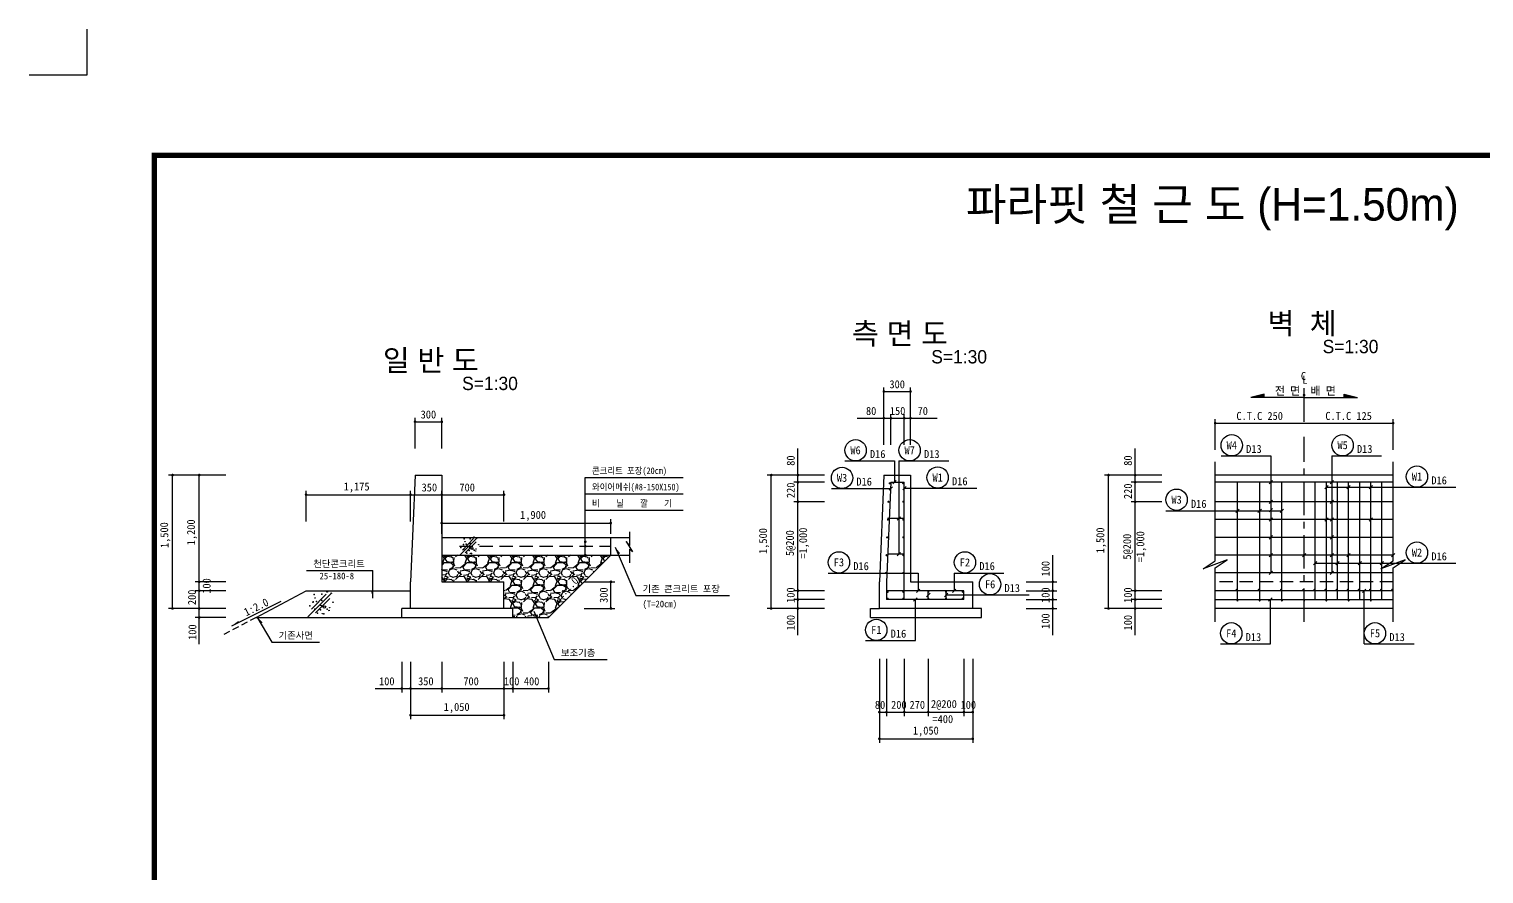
# Model space of a CAD drawing. Header units: millimetres. Extents: x 381 to 2337, y -50 to 586.
# Drawn here: x 1459 to 2004, y 269 to 586 of the extents above; entities that cross this region are included whole.
import ezdxf
from ezdxf.enums import TextEntityAlignment as Align

# ---------------------------------------------------------------- set-up
doc = ezdxf.new("R2010")
doc.units = ezdxf.units.MM
doc.header["$LTSCALE"] = 10
for name, pattern in [('CENTER', [2, 1.25, -0.25, 0.25, -0.25]), ('DASHED', [0.75, 0.5, -0.25]), ('HIDDEN', [0.375, 0.25, -0.125])]:
    doc.linetypes.add(name, pattern=pattern)
for name, color, linetype in [('2%구배', 4, 'Continuous'), ('box', 7, 'Continuous'), ('C', 1, 'CENTER'), ('dimension', 1, 'Continuous'), ('REBAR', 6, 'Continuous'), ('t03', 7, 'Continuous'), ('t08', 7, 'Continuous'), ('T25', 7, 'Continuous'), ('t30', 7, 'Continuous'), ('TITLE', 7, 'Continuous'), ('계획제방', 4, 'Continuous'), ('구조물', 7, 'Continuous'), ('지시선', 1, 'Continuous'), ('철근지시선', 1, 'Continuous'), ('치수선', 1, 'Continuous')]:
    doc.layers.add(name, color=color, linetype=linetype)
doc.styles.add('HY헤드라인M', font='H2HDRM.TTF')
doc.styles.add('title', font='H2HDRM.TTF')
doc.styles.add('돋움체', font='DotumChe.ttf')

# ---------------------------------------------------------------- blocks, each defined once
blk = doc.blocks.new('dm')
at = {"layer": 'dimension'}
blk.add_line((-10, 0), (1.5, 0), dxfattribs=at)
at = {"layer": 'dimension', "const_width": 0.5}
blk.add_lwpolyline([(0, -0.25, 1), (0, 0.25, 1)], format="xyb", close=True, dxfattribs=at)
blk = doc.blocks.new('dmblk')
at = {"layer": 'dimension', "const_width": 0.5}
blk.add_lwpolyline([(-0.25, 0, 1), (0.25, 0, 1)], format="xyb", close=True, dxfattribs=at)
blk = doc.blocks.new('arw1')
at = {"color": 1}
blk.add_solid([(0, 0), (2.9, 0.78), (2.9, 0)], dxfattribs=at)
blk = doc.blocks.new('conc')
at = {"color": 1}
for p, q in [((3.17, 3.28), (-3.32, -3.27)), ((1.74, 2.97), (-2.43, -1.34)), ((2.72, 1.72), (-1.33, -2.3))]:
    blk.add_line(p, q, dxfattribs=at)
for centre, radius in [((-2.05, 0.64), 0.0737), ((-1.45, 1.86), 0.0737), ((1.98, 3.56), 0.0737), ((3.14, 3.22), 0.0737), ((3.65, 0.67), 0.0737), ((-3.35, -3.33), 0.0737), ((0.22, -0.24), 0.0737), ((0.59, -2.59), 0.0737), ((1.19, -0.69), 0.368), ((2.52, -1.66), 0.0737), ((2.69, -0.89), 0.0737)]:
    blk.add_circle(centre, radius, dxfattribs=at)
for p in [(-2.04, 0.76), (-1.7, 2.85), (-1.02, 0.84), (0.45, 2.91), (0.48, 1.18), (-2.98, -0.32), (-1.56, -1.31), (-0.77, -2.47), (0.08, -1.45), (1.05, -2.59), (1.95, -1.31)]:
    blk.add_point(p, dxfattribs=at)

msp = doc.modelspace()

# ---------------------------------------------------------------- hatches: boundary and pattern name
at = {"layer": '구조물'}
h = msp.add_hatch(dxfattribs=at)
h.set_pattern_fill('GRAVEL', color=1, scale=0.333333, style=0)
h.set_pattern_definition([(228.0128, (-1077.2164, 754.83044), (-67.73339089, -76.20009363), [1.13907, -112.768333]), (184.9697, (-1077.9784, 753.98377), (101.600164354, 8.46660692), [1.954683, -193.513333]), (132.5104, (-1079.9257, 753.81444), (84.66660506, -93.13342431), [1.378273, -136.449]), (267.2737, (-1083.22772, 751.69777), (8.4666299, 169.333278845), [1.780017, -176.221333]), (292.8337, (-1083.3124, 749.91977), (-42.33345352, 101.600057767), [1.745447, -172.799333]), (357.2737, (-1082.63506, 748.3111), (-169.333278845, 8.4666299), [1.780017, -176.221333]), (37.6942, (-1080.85706, 748.22644), (-110.066736204, -84.66659119), [2.35398, -233.043667]), (72.2553, (-1078.9944, 749.66577), (59.26678522, 186.266720687), [2.2224, -220.017667]), (121.4296, (-1078.31706, 751.78244), (-67.733350784, 110.0665372), [1.786043, -176.818333]), (175.2364, (-1079.2484, 753.30644), (93.13326018, -8.46658721), [2.039043, -99.913]), (222.3974, (-1081.2804, 753.47577), (-101.600003057, -93.13321217), [2.636927, -261.056]), (138.8141, (-1074.8457, 751.6131), (-59.26662891, 50.79992186), [0.900017, -89.102]), (171.4692, (-1075.52306, 752.20577), (110.06649865, -16.933376), [1.712273, -169.515333]), (225, (-1077.2164, 752.46), (-2e-15, -8.466661), [1.197363, -10.7763]), (203.1986, (-1077.8091, 753.4758), (42.3334761, 16.9334076), [0.644803, -63.835333]), (291.8014, (-1078.4017, 753.2218), (-8.4666726, 25.4000164), [0.911887, -44.682667]), (30.9638, (-1078.063, 752.3751), (25.3999732, 16.9333465), [1.481067, -47.887667]), (161.5651, (-1076.793, 753.137), (16.933341, -8.466654), [1.070957, -25.703]), (16.3895, (-1083.3124, 753.22177), (84.66671338, 25.39994717), [1.500293, -148.529333]), (70.3462, (-1081.87306, 753.6451), (-33.8665723, -93.13320163), [1.258663, -124.607333]), (293.1986, (-1076.7931, 754.8304), (-16.9334076, 42.3334761), [1.2896, -63.190667]), (343.6105, (-1076.28506, 753.6451), (-84.66671338, 25.39994717), [1.500293, -148.529333]), (339.444, (-1083.3124, 747.9724), (-42.33338588, 16.9333128), [1.446783, -70.892333]), (294.7751, (-1081.9577, 747.46444), (-42.33323468, 93.13329009), [1.21224, -120.012]), (66.8014, (-1076.7084, 746.3638), (16.9334076, 42.3334761), [1.2896, -63.190667]), (17.354, (-1076.2004, 747.5491), (-110.06667261, -33.866615585), [1.419277, -140.508]), (69.444, (-1080.8571, 746.3638), (-16.9333128, -42.33338588), [0.723393, -71.616]), (101.3099, (-1077.2164, 746.3638), (-8.4666249, 33.8665582), [0.431717, -42.74]), (165.9638, (-1077.301, 746.7871), (25.4000178, -8.466652), [1.745447, -33.1635]), (186.009, (-1078.9944, 747.21044), (84.666541815, 8.466646895), [1.617557, -160.138]), (303.6901, (-1078.063, 751.613), (-8.4666696, 16.933317), [1.22108, -29.305933]), (353.1572, (-1077.38572, 750.5971), (143.933392855, -16.933409172), [2.131857, -211.053333]), (60.9454, (-1075.26906, 750.3431), (-33.86658789, -59.26652537), [0.871693, -86.298]), (90, (-1074.846, 751.105), (-8.466667, 8.466667), [0.508, -7.958667]), (120.2564, (-1079.1637, 747.46444), (33.86659489, -59.26663677), [1.176223, -116.446333]), (48.0128, (-1079.7564, 748.48044), (67.73339089, 76.20009363), [2.278143, -111.629333]), (0, (-1078.232, 750.174), (8.466667, 8.466667), [2.201333, -6.265333]), (325.3048, (-1076.03106, 750.1738), (-84.66651997, 59.2666723), [1.3387, -132.531]), (254.0546, (-1074.9304, 749.4118), (-8.46668827, -33.86674734), [1.232763, -60.405667]), (207.646, (-1075.26906, 748.22644), (-160.866610163, -84.666719916), [2.00715, -198.708333]), (175.4261, (-1077.04706, 747.2951), (-110.066692016, 8.466625704), [2.12343, -210.219333]), (175.4261, (-1077.04706, 747.2951), (-110.066692016, 8.466625704), [2.12343, -210.219333])])
h.paths.add_polyline_path([(1620.09, 388.96), (1620.04, 388.92, -1.762922), (1619.93, 388.85, -0.56724), (1620.04, 388.92), (1620.09, 388.96), (1613.21, 388.96), (1613.21, 378.96), (1636.54, 378.96), (1636.54, 368.96), (1639.87, 368.96), (1639.87, 365.63), (1653.21, 365.63), (1676.54, 388.96)])
h.paths.add_polyline_path([(1657.8, 371.26), (1667.66, 380.84), (1664.58, 384.01), (1654.72, 374.43)], flags=24)

# ---------------------------------------------------------------- linework, layer by layer
for p, q in [((1480.2, 586.13), (1480.2, 568.92)), ((1480.2, 568.92), (1458.54, 568.92)), ((1557.28, 538.84), (2238.69, 538.84))]:
    msp.add_line(p, q)
at = {"layer": '2%구배', "linetype": 'HIDDEN'}
msp.add_line((1543.62, 365.63), (1530.74, 358.75), dxfattribs=at)
at = {"layer": 'box', "const_width": 2.02}
msp.add_lwpolyline([(1505.52, -6.36), (2290.45, -6.36), (2290.45, 538.84), (1505.52, 538.84)], close=True, dxfattribs=at)
at = {"layer": 'C'}
msp.add_line((1936.47, 363.96), (1936.47, 433.36), dxfattribs=at)
at = {"layer": 'dimension'}
for p, q in [((1778.93, 430.28), (1778.93, 451.78)), ((1778.93, 450.28), (1788.93, 450.28)), ((1788.93, 430.28), (1788.93, 451.78)), ((1603.21, 438.96), (1613.21, 438.96)), ((1768.93, 440.28), (1798.93, 440.28)), ((1903.14, 428.43), (1903.14, 439.93)), ((1903.14, 438.43), (1969.8, 438.43)), ((1969.8, 428.43), (1969.8, 439.93)), ((1746.73, 358.96), (1746.73, 428.96)), ((1873.14, 358.96), (1873.14, 428.96)), ((1532.31, 418.96), (1510.81, 418.96)), ((1512.31, 368.96), (1512.31, 418.96)), ((1522.31, 355.63), (1522.31, 418.96)), ((1756.73, 418.96), (1735.23, 418.96)), ((1736.73, 368.96), (1736.73, 418.96)), ((1883.14, 418.96), (1861.64, 418.96)), ((1863.14, 368.96), (1863.14, 418.96)), ((1562.37, 401.61), (1562.37, 413.11)), ((1562.37, 411.61), (1636.54, 411.61)), ((1636.54, 401.61), (1636.54, 413.11)), ((1613.21, 396.99), (1613.21, 402.46)), ((1613.21, 400.96), (1676.54, 400.96)), ((1676.54, 396.99), (1676.54, 402.46)), ((1842.26, 358.96), (1842.26, 388.96)), ((1666.65, 378.96), (1678.15, 378.96)), ((1676.65, 368.96), (1676.65, 378.96)), ((1832.26, 378.96), (1843.76, 378.96)), ((1532.31, 368.96), (1510.81, 368.96)), ((1756.73, 368.96), (1735.23, 368.96)), ((1832.26, 368.96), (1843.76, 368.96)), ((1883.14, 368.96), (1861.64, 368.96)), ((1777.26, 350.13), (1777.26, 318.63)), ((1795.59, 350.13), (1795.59, 328.63)), ((1808.93, 350.13), (1808.93, 328.63)), ((1812.26, 350.13), (1812.26, 318.63)), ((1601.54, 348.96), (1601.54, 327.46)), ((1636.54, 348.96), (1636.54, 327.46)), ((1588.21, 338.96), (1653.21, 338.96)), ((1601.54, 328.96), (1636.54, 328.96)), ((1777.26, 330.13), (1812.26, 330.13)), ((1777.26, 320.13), (1812.26, 320.13))]:
    msp.add_line(p, q, dxfattribs=at)
at = {"layer": 'dimension', "const_width": 0.5}
for points in [[(1795.34, 330.13, 1), (1795.84, 330.13, 1)], [(1808.68, 330.13, 1), (1809.18, 330.13, 1)]]:
    msp.add_lwpolyline(points, format="xyb", close=True, dxfattribs=at)
at = {"layer": 'REBAR'}
for p, q in [((1781.49, 416.29), (1779.93, 378.85)), ((1781.49, 416.29), (1786.59, 416.29)), ((1786.59, 372.26), (1786.59, 416.29)), ((1969.8, 416.29), (1903.14, 416.29)), ((1911.47, 372.29), (1911.47, 416.29)), ((1919.8, 372.29), (1919.8, 416.29)), ((1928.14, 372.29), (1928.14, 416.29)), ((1940.64, 372.29), (1940.64, 416.29)), ((1944.8, 372.29), (1944.8, 416.29)), ((1948.97, 372.29), (1948.97, 416.29)), ((1953.14, 372.29), (1953.14, 416.29)), ((1957.3, 372.29), (1957.3, 416.29)), ((1961.47, 372.29), (1961.47, 416.29)), ((1965.64, 372.29), (1965.64, 416.29)), ((1969.8, 408.96), (1903.14, 408.96)), ((1786.59, 402.69), (1780.36, 402.69)), ((1969.8, 402.29), (1903.14, 402.29)), ((1945.43, 402.93), (1944.17, 401.66)), ((1962.1, 402.93), (1960.84, 401.66)), ((1969.8, 395.63), (1903.14, 395.63)), ((1786.59, 389.36), (1780.36, 389.36)), ((1969.8, 388.96), (1903.14, 388.96)), ((1937.1, 389.59), (1935.84, 388.33)), ((1953.77, 389.59), (1952.5, 388.33)), ((1970.43, 389.59), (1969.17, 388.33)), ((1969.8, 382.29), (1903.14, 382.29)), ((1779.93, 378.85), (1779.93, 372.29)), ((1808.93, 375.63), (1779.93, 375.63)), ((1808.93, 372.29), (1779.93, 372.29)), ((1795.59, 372.29), (1795.59, 375.63)), ((1802.26, 372.29), (1802.26, 375.63)), ((1808.93, 372.29), (1808.93, 375.63)), ((1969.8, 375.63), (1903.14, 375.63)), ((1903.14, 372.29), (1969.8, 372.29))]:
    msp.add_line(p, q, dxfattribs=at)
for points, const_width in [([(1780.94, 415.89, 1), (1781.34, 415.89, 1)], 0.4), ([(1785.98, 415.93, 1), (1786.37, 415.9, 1)], 0.4), ([(1780.46, 408.95, 1), (1780.86, 408.95, 1)], 0.4), ([(1786, 408.99, 1), (1786.4, 408.97, 1)], 0.4), ([(1780.26, 402.28, 1), (1780.66, 402.29, 1)], 0.4), ([(1786, 402.32, 1), (1786.4, 402.3, 1)], 0.4), ([(1779.97, 395.61, 1), (1780.37, 395.62, 1)], 0.4), ([(1786, 395.65, 1), (1786.4, 395.63, 1)], 0.4), ([(1779.74, 388.94, 1), (1780.14, 388.95, 1)], 0.4), ([(1786, 388.98, 1), (1786.4, 388.96, 1)], 0.4), ([(1779.51, 382.28, 1), (1779.91, 382.29, 1)], 0.4), ([(1786, 382.3, 1), (1786.4, 382.28, 1)], 0.4), ([(1910.93, 375.99, 1), (1911.29, 375.99, 1)], 0.36), ([(1910.93, 375.99, 1), (1911.29, 375.99, 1)], 0.36), ([(1919.26, 375.99, 1), (1919.62, 375.99, 1)], 0.36), ([(1919.26, 375.99, 1), (1919.62, 375.99, 1)], 0.36), ([(1927.6, 375.99, 1), (1927.96, 375.99, 1)], 0.36), ([(1927.6, 375.99, 1), (1927.96, 375.99, 1)], 0.36), ([(1935.93, 375.99, 1), (1936.29, 375.99, 1)], 0.36), ([(1935.93, 375.99, 1), (1936.29, 375.99, 1)], 0.36), ([(1940.1, 375.99, 1), (1940.46, 375.99, 1)], 0.36), ([(1944.26, 375.99, 1), (1944.62, 375.99, 1)], 0.36), ([(1948.43, 375.99, 1), (1948.79, 375.99, 1)], 0.36), ([(1952.6, 375.99, 1), (1952.96, 375.99, 1)], 0.36), ([(1956.76, 375.99, 1), (1957.12, 375.99, 1)], 0.36), ([(1960.93, 375.99, 1), (1961.29, 375.99, 1)], 0.36), ([(1965.1, 375.99, 1), (1965.46, 375.99, 1)], 0.36), ([(1969.26, 375.99, 1), (1969.62, 375.99, 1)], 0.36), ([(1780.17, 372.67, 1), (1780.57, 372.68, 1)], 0.4), ([(1780.18, 375.21, 1), (1780.58, 375.22, 1)], 0.4), ([(1785.98, 375.23, 1), (1786.37, 375.21, 1)], 0.4), ([(1786.02, 372.69, 1), (1786.42, 372.67, 1)], 0.4), ([(1795.39, 375.23, 1), (1795.79, 375.23, 1)], 0.4), ([(1795.39, 372.69, 1), (1795.79, 372.69, 1)], 0.4), ([(1802.06, 375.23, 1), (1802.46, 375.23, 1)], 0.4), ([(1802.06, 372.69, 1), (1802.46, 372.69, 1)], 0.4), ([(1808.33, 375.23, 1), (1808.73, 375.23, 1)], 0.4), ([(1808.33, 372.69, 1), (1808.73, 372.69, 1)], 0.4), ([(1911.29, 371.93, 1), (1911.65, 371.93, 1)], 0.36), ([(1919.62, 371.93, 1), (1919.98, 371.93, 1)], 0.36), ([(1927.96, 371.93, 1), (1928.32, 371.93, 1)], 0.36), ([(1936.29, 371.93, 1), (1936.65, 371.93, 1)], 0.36), ([(1944.62, 371.93, 1), (1944.98, 371.93, 1)], 0.36), ([(1952.96, 371.93, 1), (1953.32, 371.93, 1)], 0.36), ([(1961.29, 371.93, 1), (1961.65, 371.93, 1)], 0.36)]:
    msp.add_lwpolyline(points, format="xyb", close=True, dxfattribs=dict(at, const_width=const_width))
at = {"layer": '계획제방'}
for p, q in [((1613.21, 395.63), (1683.61, 395.63)), ((1613.21, 388.96), (1683.61, 388.96))]:
    msp.add_line(p, q, dxfattribs=at)
at = {"layer": '계획제방', "color": 2, "linetype": 'DASHED'}
msp.add_line((1619.87, 392.29), (1676.54, 392.29), dxfattribs=at)
msp.add_line((1619.87, 392.29), (1676.54, 392.29), dxfattribs=at)
at = {"layer": '구조물'}
for p, q in [((1603.21, 418.96), (1601.54, 378.96)), ((1603.21, 418.96), (1613.21, 418.96)), ((1613.21, 418.96), (1613.21, 378.96)), ((1778.93, 418.96), (1777.26, 378.96)), ((1778.93, 418.96), (1788.93, 418.96)), ((1788.93, 418.96), (1788.93, 378.96)), ((1969.8, 418.96), (1903.14, 418.96)), ((1601.54, 368.96), (1601.54, 378.96)), ((1613.21, 378.96), (1636.54, 378.96)), ((1636.54, 368.96), (1636.54, 378.96)), ((1777.26, 368.96), (1777.26, 378.96)), ((1788.93, 378.96), (1812.26, 378.96)), ((1812.26, 368.96), (1812.26, 378.96)), ((1543.62, 365.63), (1562.37, 375.63)), ((1562.37, 375.63), (1601.54, 375.63)), ((1543.62, 365.63), (1601.54, 365.63)), ((1601.54, 368.96), (1598.21, 368.96)), ((1598.21, 365.63), (1598.21, 368.96)), ((1598.21, 365.63), (1639.87, 365.63)), ((1636.54, 368.96), (1601.54, 368.96)), ((1639.87, 368.96), (1636.54, 368.96)), ((1639.87, 365.63), (1639.87, 368.96)), ((1773.93, 365.63), (1773.93, 368.96)), ((1773.93, 368.96), (1777.26, 368.96)), ((1773.93, 365.63), (1815.59, 365.63)), ((1812.26, 368.96), (1777.26, 368.96)), ((1815.59, 368.96), (1812.26, 368.96)), ((1815.59, 365.63), (1815.59, 368.96)), ((1969.8, 368.96), (1903.14, 368.96))]:
    msp.add_line(p, q, dxfattribs=at)
at = {"layer": '구조물', "color": 1}
for p, q in [((1667.02, 418.11), (1703.76, 418.11)), ((1667.02, 388.96), (1667.02, 418.11)), ((1667.02, 411.99), (1703.76, 411.99)), ((1667.02, 405.86), (1703.76, 405.86)), ((1676.54, 388.96), (1676.54, 395.63)), ((1682.38, 394.01), (1684.74, 390.22)), ((1683.61, 392.54), (1682.38, 394.01)), ((1683.61, 397.72), (1683.61, 392.54)), ((1653.21, 365.63), (1676.54, 388.96)), ((1678.25, 391.98), (1685.98, 373.82)), ((1683.6, 391.18), (1683.6, 386.06)), ((1684.74, 390.22), (1683.6, 391.18)), ((1562.54, 383.21), (1587.44, 383.21)), ((1587.44, 372.83), (1587.44, 383.21)), ((1685.98, 373.82), (1721.06, 373.82)), ((1543.93, 365.79), (1549.54, 356.35)), ((1636.54, 365.63), (1653.21, 365.63)), ((1647.67, 367.98), (1655.41, 349.82)), ((1549.54, 356.35), (1567.45, 356.35)), ((1655.41, 349.82), (1675.17, 349.82))]:
    msp.add_line(p, q, dxfattribs=at)
at = {"layer": '구조물', "linetype": 'DASHED'}
msp.add_line((1969.8, 378.96), (1903.14, 378.96), dxfattribs=at)
at = {"layer": '지시선'}
msp.add_line((1534.49, 362.48), (1553.01, 371.74), dxfattribs=at)
msp.add_solid([(1536.95, 364.27), (1534.49, 362.48), (1537.18, 363.82)], dxfattribs=at)
at = {"layer": '철근지시선', "linetype": 'Continuous'}
for p, q in [((1905.34, 426.16), (1923.97, 426.16)), ((1946.89, 426.16), (1965.52, 426.16)), ((1764.32, 424.27), (1782.95, 424.27)), ((1784.6, 424.27), (1803.23, 424.27)), ((1759.25, 413.92), (1781.49, 413.92)), ((1786.84, 414.06), (1813.73, 414.06)), ((1944.8, 414.41), (1993.39, 414.41)), ((1884.66, 405.59), (1928.14, 405.59)), ((1758.09, 382.25), (1791.81, 382.25)), ((1805.33, 382.25), (1823.96, 382.25)), ((1805.33, 382.25), (1805.33, 375.63)), ((1940.64, 385.93), (1993.39, 385.93)), ((1802.26, 374.02), (1833.39, 374.02)), ((1772.11, 356.95), (1790.74, 356.95)), ((1905.17, 355.66), (1923.8, 355.66)), ((1959.02, 355.66), (1977.65, 355.66))]:
    msp.add_line(p, q, dxfattribs=at)
at = {"layer": '철근지시선'}
for p, q in [((1923.97, 426.16), (1923.97, 382.29)), ((1946.89, 426.16), (1946.89, 382.29)), ((1782.95, 424.27), (1782.95, 416.29)), ((1784.6, 424.27), (1784.6, 389.36)), ((1903.14, 386.85), (1903.14, 423.96)), ((1969.8, 386.85), (1969.8, 423.96)), ((1782.13, 414.55), (1780.86, 413.29)), ((1783.59, 416.93), (1782.32, 415.66)), ((1787.34, 414.69), (1786.08, 413.43)), ((1924.6, 416.93), (1923.34, 415.66)), ((1945.43, 415.05), (1944.17, 413.78)), ((1947.52, 416.93), (1946.25, 415.66)), ((1953.77, 415.05), (1952.5, 413.78)), ((1962.1, 415.05), (1960.84, 413.78)), ((1924.6, 409.59), (1923.34, 408.33)), ((1947.52, 409.59), (1946.25, 408.33)), ((1947.52, 409.59), (1946.25, 408.33)), ((1912.1, 406.22), (1910.84, 404.96)), ((1920.43, 406.22), (1919.17, 404.96)), ((1924.6, 406.4), (1923.34, 405.14)), ((1928.77, 406.22), (1927.5, 404.96)), ((1785.23, 403.33), (1783.97, 402.06)), ((1924.6, 402.93), (1923.34, 401.66)), ((1947.52, 402.93), (1946.25, 401.66)), ((1924.6, 396.26), (1923.34, 395)), ((1947.52, 396.26), (1946.25, 395)), ((1785.23, 389.99), (1783.97, 388.73)), ((1907.67, 387.25), (1898.6, 383.79)), ((1903.14, 384.19), (1907.67, 387.25)), ((1924.6, 389.59), (1923.34, 388.33)), ((1947.52, 389.59), (1946.25, 388.33)), ((1974.34, 387.25), (1965.27, 383.79)), ((1969.8, 384.19), (1974.34, 387.25)), ((1791.81, 382.25), (1791.81, 375.63)), ((1898.6, 383.79), (1903.14, 386.85)), ((1903.14, 363.96), (1903.14, 384.19)), ((1924.6, 382.93), (1923.34, 381.66)), ((1941.27, 386.56), (1940, 385.29)), ((1947.52, 382.93), (1946.25, 381.66)), ((1949.6, 386.56), (1948.34, 385.29)), ((1957.93, 386.56), (1956.67, 385.29)), ((1966.27, 386.56), (1965, 385.29)), ((1965.27, 383.79), (1969.8, 386.85)), ((1969.8, 363.96), (1969.8, 384.19)), ((1791.37, 372.93), (1790.1, 371.66)), ((1790.74, 356.95), (1790.74, 372.29)), ((1792.44, 376.26), (1791.18, 375)), ((1796.23, 374.66), (1794.96, 373.39)), ((1802.89, 374.66), (1801.63, 373.39)), ((1805.96, 376.26), (1804.7, 375)), ((1924.43, 372.93), (1923.17, 371.66)), ((1923.8, 355.66), (1923.8, 372.29)), ((1959.65, 376.26), (1958.39, 375)), ((1959.02, 355.66), (1959.02, 375.63))]:
    msp.add_line(p, q, dxfattribs=at)
at = {"layer": '철근지시선', "linetype": 'Continuous'}
for centre in [(1768.32, 428.27), (1788.6, 428.27), (1909.34, 430.16), (1950.89, 430.16), (1763.25, 417.92), (1799.1, 418.06), (1978.76, 418.41), (1888.66, 409.73), (1978.76, 389.93), (1762.09, 386.25), (1809.33, 386.25), (1818.76, 378.02), (1776.11, 360.95), (1909.17, 359.66), (1963.02, 359.66)]:
    msp.add_circle(centre, 4, dxfattribs=at)
at = {"layer": '치수선'}
for p, q in [((1921.47, 449.25), (1916.47, 448.04)), ((1936.47, 448.04), (1916.47, 448.04)), ((1921.47, 448.04), (1921.47, 449.25)), ((1936.47, 444.54), (1936.47, 451.54)), ((1936.47, 448.04), (1956.47, 448.04)), ((1951.47, 448.04), (1951.47, 449.25)), ((1951.47, 449.25), (1956.47, 448.04)), ((1779.93, 350.13), (1779.93, 328.63)), ((1786.59, 350.13), (1786.59, 328.63))]:
    msp.add_line(p, q, dxfattribs=at)
at = {"layer": '치수선', "const_width": 0.5}
for points in [[(1779.68, 330.13, 1), (1780.18, 330.13, 1)], [(1786.34, 330.13, 1), (1786.84, 330.13, 1)]]:
    msp.add_lwpolyline(points, format="xyb", close=True, dxfattribs=at)
at = {"layer": '치수선'}
for points in [[(1921.47, 449.25), (1921.47, 448.04), (1916.47, 448.04)], [(1951.47, 449.25), (1951.47, 448.04), (1956.47, 448.04)]]:
    msp.add_solid(points, dxfattribs=at)

# ---------------------------------------------------------------- block references
at = {"layer": 'dimension'}
for name, p in [('dmblk', (1778.93, 450.28, 0.25)), ('dmblk', (1788.93, 450.28, 0.25)), ('dmblk', (1778.93, 440.28, 0.25)), ('dmblk', (1788.93, 440.28, 0.25)), ('dmblk', (1903.14, 438.43, 0.25)), ('dmblk', (1969.8, 438.43, 0.25)), ('dmblk', (1512.31, 418.96, 0.25)), ('dmblk', (1522.31, 418.96, 0.25)), ('dmblk', (1736.73, 418.96, 0.25)), ('dmblk', (1746.73, 418.96, 0.25)), ('dmblk', (1863.14, 418.96, 0.25)), ('dmblk', (1873.14, 418.96, 0.25)), ('dmblk', (1562.37, 411.61, 0.25)), ('dmblk', (1636.54, 411.61, 0.25)), ('dmblk', (1613.21, 400.96, 0.25)), ('dmblk', (1676.54, 400.96, 0.25)), ('dmblk', (1667.02, 393.95, 0.25)), ('dmblk', (1667.02, 392.29, 0.25)), ('dmblk', (1667.02, 388.96, 0.25)), ('dmblk', (1676.65, 378.96, 0.25)), ('dmblk', (1842.26, 378.96, 0.25)), ('dm', (1842.26, 375.63, 0.25)), ('dm', (1842.26, 372.29, 0.25)), ('dmblk', (1512.31, 368.96, 0.25)), ('dmblk', (1522.31, 368.96, 0.25)), ('dm', (1676.65, 368.96, 0.25)), ('dmblk', (1736.73, 368.96, 0.25)), ('dmblk', (1746.73, 368.96, 0.25)), ('dmblk', (1842.26, 368.96, 0.25)), ('dmblk', (1863.14, 368.96, 0.25)), ('dmblk', (1873.14, 368.96, 0.25)), ('dmblk', (1601.54, 338.96, 0.25)), ('dmblk', (1636.54, 338.96, 0.25)), ('dmblk', (1601.54, 328.96, 0.25)), ('dmblk', (1636.54, 328.96, 0.25)), ('dmblk', (1777.26, 330.13, 0.25)), ('dmblk', (1812.26, 330.13, 0.25)), ('dmblk', (1777.26, 320.13, 0.25)), ('dmblk', (1812.26, 320.13, 0.25))]:
    msp.add_blockref(name, p, dxfattribs=at)
for p, rotation in [((1936.47, 448.96, 0.25), 90), ((1781.6, 440.28, 0.25), 90), ((1786.59, 440.28, 0.25), 90), ((1603.21, 438.96, 0.25), 90), ((1613.21, 438.96, 0.25), 90), ((1746.73, 416.29, 0.25), 180), ((1873.14, 416.29, 0.25), 180), ((1601.54, 411.61, 0.25), 90), ((1613.21, 411.61, 0.25), 90), ((1746.73, 408.96, 0.25), 180), ((1873.14, 408.96, 0.25), 180), ((1522.31, 378.96, 0.25), 180), ((1522.31, 375.63, 0.25), 180), ((1746.73, 375.63, 0.25), 180), ((1746.73, 372.29, 0.25), 180), ((1873.14, 375.63, 0.25), 180), ((1873.14, 372.29, 0.25), 180), ((1522.31, 365.63, 0.25), 180), ((1598.21, 338.96, 0.25), 270), ((1613.21, 338.96, 0.25), 270), ((1639.87, 338.96, 0.25), 270), ((1653.21, 338.96, 0.25), 270)]:
    msp.add_blockref('dm', p, dxfattribs=dict(at, rotation=rotation))
at = {"layer": '구조물', "color": 1}
msp.add_blockref('conc', (1623.36, 392.18), dxfattribs=at)
for p, rotation in [((1678.25, 391.98, -0.57), 293.0708956003777), ((1587.44, 372.83), 90), ((1543.93, 365.79, 0.25), 300.7540310594539), ((1647.67, 367.98, -0.57), 293.0708956003777)]:
    msp.add_blockref('arw1', p, dxfattribs=dict(at, rotation=rotation))
at = {"layer": '구조물', "color": 1, "xscale": 1.319999999999936, "yscale": 1.32000000000005, "zscale": 1.32}
msp.add_blockref('conc', (1567.65, 370.43), dxfattribs=at)

# ---------------------------------------------------------------- texts
at = {"style": 'title'}
msp.add_text('파라핏 철 근 도 (H=1.50m)', height=12.1538, dxfattribs=at).set_placement((1902.06, 514.37), align=Align.CENTER)
at = {"layer": 't03', "style": '돋움체'}
for s, p in [('C', (1936.21, 454.62)), ('L', (1936.79, 453.19)), ('전 면', (1930.26, 449.04)), ('배 면', (1943.6, 449.04))]:
    msp.add_text(s, height=3, dxfattribs=at).set_placement(p, align=Align.CENTER)
for s, rotation, p in [('1:1.0 ', 44.2036, (1657.82, 372.3)), ('1:2.0 ', 26.2619, (1539.96, 366.02))]:
    msp.add_text(s, height=3, rotation=rotation, dxfattribs=at).set_placement(p)
at = {"layer": 't08', "style": 'HY헤드라인M'}
for s, p in [('벽  체', (1935.7, 475.92)), ('측 면 도', (1784.97, 472.1)), ('일 반 도', (1609.11, 462.11))]:
    msp.add_text(s, height=8, dxfattribs=at).set_placement(p, align=Align.MIDDLE)
at = {"layer": 'T25', "linetype": 'Continuous', "style": '돋움체'}
for s, p in [('W4', (1909.34, 430.16)), ('W5', (1950.89, 430.16)), ('W6', (1768.32, 428.27)), ('W7', (1788.6, 428.27)), ('W1', (1978.76, 418.41)), ('W3', (1763.25, 417.92)), ('W1', (1799.1, 418.06)), ('W3', (1888.66, 409.73)), ('F3', (1762.09, 386.25)), ('F2', (1809.33, 386.25)), ('W2', (1978.76, 389.93)), ('F6', (1818.76, 378.02)), ('F1', (1776.11, 360.95)), ('F4', (1909.17, 359.66)), ('F5', (1963.02, 359.66))]:
    msp.add_text(s, height=3, dxfattribs=at).set_placement(p, align=Align.MIDDLE)
at = {"layer": 'T25', "style": '돋움체'}
for s, p in [('D16', (1773.71, 425.36)), ('D13', (1793.99, 425.36)), ('D13', (1914.73, 427.26)), ('D13', (1956.27, 427.26)), ('D16', (1768.64, 415.02)), ('D16', (1804.49, 415.16)), ('D16', (1984.15, 415.51)), ('D16', (1894.05, 406.69)), ('D16', (1984.15, 387.02)), ('D16', (1767.48, 383.35)), ('D16', (1814.72, 383.35)), ('D13', (1824.15, 375.12)), ('D16', (1781.5, 358.04)), ('D13', (1914.56, 356.75)), ('D13', (1968.41, 356.75))]:
    msp.add_text(s, height=3, dxfattribs=at).set_placement(p)
at = {"layer": 't30', "style": '돋움체'}
for s, p in [('300', (1783.93, 452.98)), ('300', (1608.21, 441.66)), ('80', (1774.17, 442.98)), ('150', (1784.09, 442.98)), ('70', (1793.52, 442.98)), ('C.T.C 250', (1919.8, 441.13)), ('C.T.C 125', (1953.14, 441.13)), ('1,175', (1581.32, 414.31)), ('350', (1608.57, 414.31)), ('700', (1622.74, 414.31)), ('1,900', (1647.45, 403.66)), ('100', (1592.61, 341.66)), ('350', (1607.26, 341.66)), ('700', (1624.2, 341.66)), ('100', (1639.42, 341.66)), ('400', (1646.9, 341.66)), ('1,050', (1618.8, 331.66)), ('80', (1777.51, 332.83)), ('200', (1784.56, 332.83)), ('270', (1791.46, 332.83)), ('2@200', (1801.44, 332.83)), ('100', (1810.59, 332.83)), ('=400', (1801.03, 327.49)), ('1,050', (1794.66, 322.83))]:
    msp.add_text(s, height=3, dxfattribs=at).set_placement(p, align=Align.MIDDLE)
for s, rotation, p in [('80', 90, (1744.03, 424.39)), ('80', 90, (1870.44, 424.39)), ('220', 90, (1744.03, 413.25)), ('220', 90, (1870.44, 412.9)), ('1,500', 91.2892, (1509.61, 396.46)), ('1,200', 90, (1519.61, 397.5)), ('1,500', 90, (1734.03, 394.24)), ('5@200', 90, (1744.03, 393.46)), ('=1,000', 90, (1749.03, 393.46)), ('1,500', 90, (1860.44, 394.48)), ('5@200', 90, (1870.44, 392.13)), ('=1,000', 90, (1875.44, 392.13)), ('100', 90, (1839.56, 383.87)), ('100', 90, (1525.1, 377.39)), ('300', 90, (1673.95, 373.96)), ('100', 90, (1744.03, 373.96)), ('100', 90, (1839.56, 373.96)), ('100', 90, (1870.44, 373.96)), ('200', 90, (1519.61, 373.14)), ('100', 90, (1744.03, 363.64)), ('100', 90, (1839.56, 364.23)), ('100', 90, (1870.44, 363.64)), ('100', 90, (1519.76, 360.09))]:
    msp.add_text(s, height=3, rotation=rotation, dxfattribs=at).set_placement(p, align=Align.MIDDLE)
at = {"layer": 'TITLE', "style": 'title'}
for p in [(1943.4, 464.65), (1796.7, 460.82), (1620.84, 450.83)]:
    msp.add_text('S=1:30', height=5, dxfattribs=at).set_placement(p)
at = {"layer": '구조물', "color": 7, "style": '돋움체', "width": 0.9}
for s, p in [('콘크리트 포장(20cm)', (1669.52, 419.36)), ('와이어메쉬(#8-150X150)', (1669.52, 413.24)), ('비    닐    깔    기', (1669.52, 407.11))]:
    msp.add_text(s, height=2.5, dxfattribs=at).set_placement(p)
at = {"layer": '구조물', "color": 7, "style": '돋움체'}
for s, p in [('천단콘크리트', (1565.04, 384.46)), ('25-180-8', (1567.42, 379.89)), ('기존 콘크리트 포장', (1688.48, 375.07)), ('(T=20cm)', (1688.48, 369.42)), ('기존사면', (1552.04, 357.6)), ('보조기층', (1657.91, 351.07))]:
    msp.add_text(s, height=2.5, dxfattribs=at).set_placement(p)

doc.saveas('drawing.dxf')
